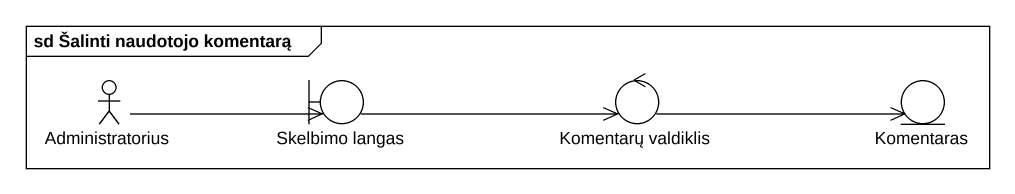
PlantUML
@startuml
mainframe sd Šalinti naudotojo komentarą
actor Administratorius
boundary "Skelbimo langas" as Skelbimo_langas
control "Komentarų valdiklis" as Komentarų_valdiklis
entity Komentaras
Administratorius -right-> Skelbimo_langas
Skelbimo_langas -right-> Komentarų_valdiklis
Komentarų_valdiklis -right-> Komentaras
@enduml
